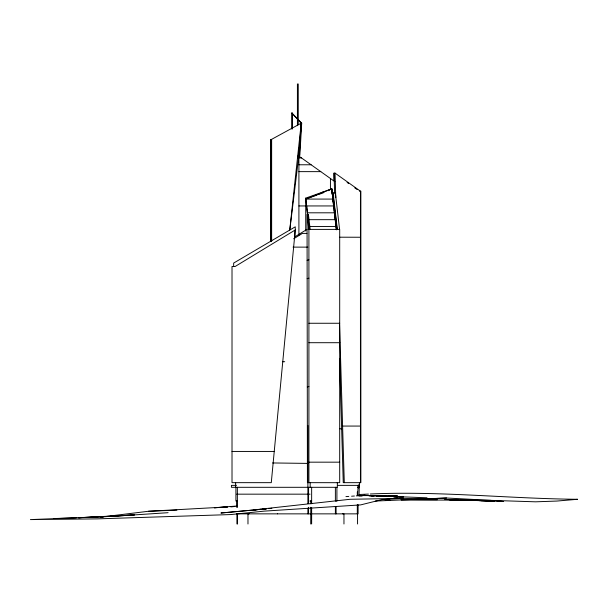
<?xml version="1.0" encoding="UTF-8"?>
<svg xmlns="http://www.w3.org/2000/svg" width="608" height="608" viewBox="0 0 608 608"><rect width="100%" height="100%" fill="white"/><g stroke="black" fill="none" stroke-linecap="round" stroke-linejoin="round"><path stroke-width="0.91" d="M309.191 229.11L305.733 198.117L331.831 188.837L332.895 197.995M357.709 495.497L358.059 485.366M299.364 155.428L301.218 123.188L291.81 112.974L301.697 123.188L299.843 155.428L299.364 155.428L298.908 155.101L301.218 123.188L301.697 123.188M358.249 487.13L358.659 485.397L358.431 488.042M295.26 229.946L271.282 482.661L232.013 482.661L232.013 266.471L235.182 266.471L295.26 229.946L295.26 226.814L233.654 263.066L233.654 266.471M289.773 229.892L301.218 123.188L271.183 139.582L271.183 241.232M289.811 229.923L298.908 155.101M359.024 495.535L359.419 482.661M306.994 229.368L294.872 236.839L294.956 230.804M293.656 238.792L302.412 233.396L306.903 233.396M328.046 190.722L331.831 188.837L332.888 199.082L305.71 199.082L331.831 188.837L331.831 194.119M305.71 199.082L317.118 195.031M318.866 194.408L323.258 192.85M307.108 260.33L308.91 259.791M307.139 278.707L308.91 278.175M307.291 386.954L308.91 386.468M227.514 506.92L148.458 511.267L106.035 516.466M100.464 517.142L103.254 516.8M260.536 509.382L220.909 513.015L266.251 508.812M262.428 509.208L266.198 508.858M269.032 508.6L271.86 508.341L269.063 508.569M260.65 509.344L254.038 509.884L350.185 499.274L403.264 498.362L425.114 498.834L446.561 498.013L491.051 500.361L535.557 501.82L556.966 501.053L577.6 499.29C508.486 498.644 439.424 490.892 370.31 493.992M262.542 509.192L266.319 508.881M236.732 506.008L214.373 507.794L227.514 506.973M345.952 496.614L348.772 496.409M351.599 496.212L354.426 496.014M356.311 495.877L363.842 495.345L427.014 497.792M101.407 517.074L103.299 516.952M109.911 516.519L168.104 512.688M111.066 516.405L134.474 514.9L78.257 517.712L111.066 516.405L30.4 519.597L97.212 518.882L230.721 514.566L263.933 511.153L360.681 504.891L381.794 499.639L403.264 498.362M231.268 506.738L235.015 506.502L230.326 506.76M371.047 495.832L397.32 495.649L388.854 495.824M148.458 511.267L176.905 510.142M282.849 361.783L284.719 361.699M359.085 494.509L368.44 494.076M446.561 498.013L375.25 501.053M369.147 495.824L375.752 495.573L358.887 495.604M53.998 518.548L76.388 517.796M79.169 517.712L91.208 517.385M383.701 496.424L387.486 496.447M385.267 500.171L389.941 500.072M401.151 499.837L491.051 500.361M401.082 499.753L437.388 499.73M297.882 157.913L301.462 157.913M298.908 164.776L311.121 164.776M298.908 171.638L320.781 171.638M334.02 180.044L334.02 173.12L335.046 173.12L360.445 191.17L360.445 482.661M359.419 191.17L360.856 191.17L360.856 482.661L343.262 482.661L339.56 358.728M322.324 192.219L324.117 192.219M336.33 229.748L332.857 199.827L332.857 192.934L335.358 192.934L339.583 229.398M332.857 199.827L333.435 202.631M298.908 205.945L305.733 205.945M306.5 205.945L333.678 205.945M307.298 212.808L334.476 212.808M308.096 219.67L335.274 219.67L332.986 199.941M309.829 226.533L336.072 226.533M293.041 247.122L307.8 247.122M308.91 323.258L339.697 323.258M308.91 342.707L339.842 342.707M342.593 426.064L360.445 426.064M232.013 451.44L274.238 451.44M308.91 462.171L339.697 462.171M307.884 463.402L272.544 462.954M337.334 482.691L307.428 482.661L307.048 214.32L308.796 229.398L339.697 229.398L339.697 482.661L337.265 482.661M236.474 485.366L231.428 485.366L231.428 487.304L337.334 487.304L337.334 482.623M337.516 485.366L359.419 485.366M357.565 487.304L359.024 487.304M236.672 494.167L310.042 494.167M237.424 501.022L235.912 501.022L235.912 487.304M309.92 501.022L311.646 501.022M236.672 513.859L358.089 513.859L358.089 504.693M339.773 237.196L360.445 237.249M339.864 428.8L341.65 428.807M498.902 501.311L503.629 501.471L444.676 499.472M358.819 495.725L362.512 495.816M376.36 496.158L385.586 496.379L377.082 495.976M358.872 495.748L361.669 495.832M376.595 496.265L382.196 496.432M393.391 496.759L402.716 497.025M458.584 499.989L449.388 499.715L458.736 500.012M461.343 500.08L473.351 500.445M480.92 500.703L494.167 501.152M460.613 500.072L473.7 500.498M479.317 500.68L494.281 501.167M497.086 501.258L503.629 501.471M394.113 496.69L403.59 497.025M374.247 495.839L363.842 495.345L373.236 495.824M376.99 496.014L385.434 496.44M393.885 496.865L397.64 497.055M347.1 182.423L348.642 183.517M354.798 187.887L357.109 189.529M298.908 156.104L334.894 181.663M333.108 192.934L337.334 229.398M332.857 192.934L337.09 229.398M333.762 205.436L334.081 208.24M334.301 210.117L334.734 213.856M334.955 215.726L335.274 218.53M335.494 220.4L335.928 224.139M336.148 226.009L336.581 229.748M335.373 220.529L336.368 229.11M310.164 229.398L308.408 214.32L308.408 221.213L305.733 198.117L305.733 231.063M335.046 173.12L335.776 197.615M339.56 324.505L344.288 482.661M334.02 173.12L334.613 193.002M335.358 192.934L335.373 197.661M358.872 484.728L358.872 487.304M357.565 513.889L357.565 523.997M357.512 504.693L357.512 513.859M357.306 491.88L357.306 495.535M357.306 504.693L357.306 513.859M343.961 513.889L343.961 523.997M343.436 513.403L343.436 513.859M342.654 513.403L342.654 513.859M336.908 487.304L336.908 501.022L335.38 501.022L335.38 487.304M336.095 506.525L336.095 513.859M335.38 506.525L335.38 513.859M330.44 178.501L330.44 189.339M311.646 487.304L311.646 503.781M311.646 507.46L311.646 523.997M310.779 500.726L310.718 503.781M310.779 507.292L310.718 523.997M310.164 482.623L310.164 487.304M308.91 229.398L308.91 482.661M308.568 487.304L308.568 503.546M308.568 507.292L308.568 513.859M307.884 425.456L307.884 503.546M307.884 508.235L307.884 513.859M298.908 148.162L298.908 235.144M298.247 124.746L298.247 84.003L297.411 84.003L297.411 125.696M298.247 155.07L298.247 157.913M292.288 112.974L292.288 128.987M291.81 112.974L291.81 128.987M277.476 513.403L277.476 513.859M271.639 241.232L271.639 139.582L270.469 139.582L270.469 241.262M248.999 513.403L248.999 513.859M248.307 513.403L248.307 513.859M247.973 513.889L247.973 523.997M237.363 487.304L237.363 507.46M237.363 513.889L237.363 523.997M237.014 513.889L237.014 523.997M236.672 500.726L236.672 507.292M235.646 482.889L235.646 487.304"/></g></svg>
